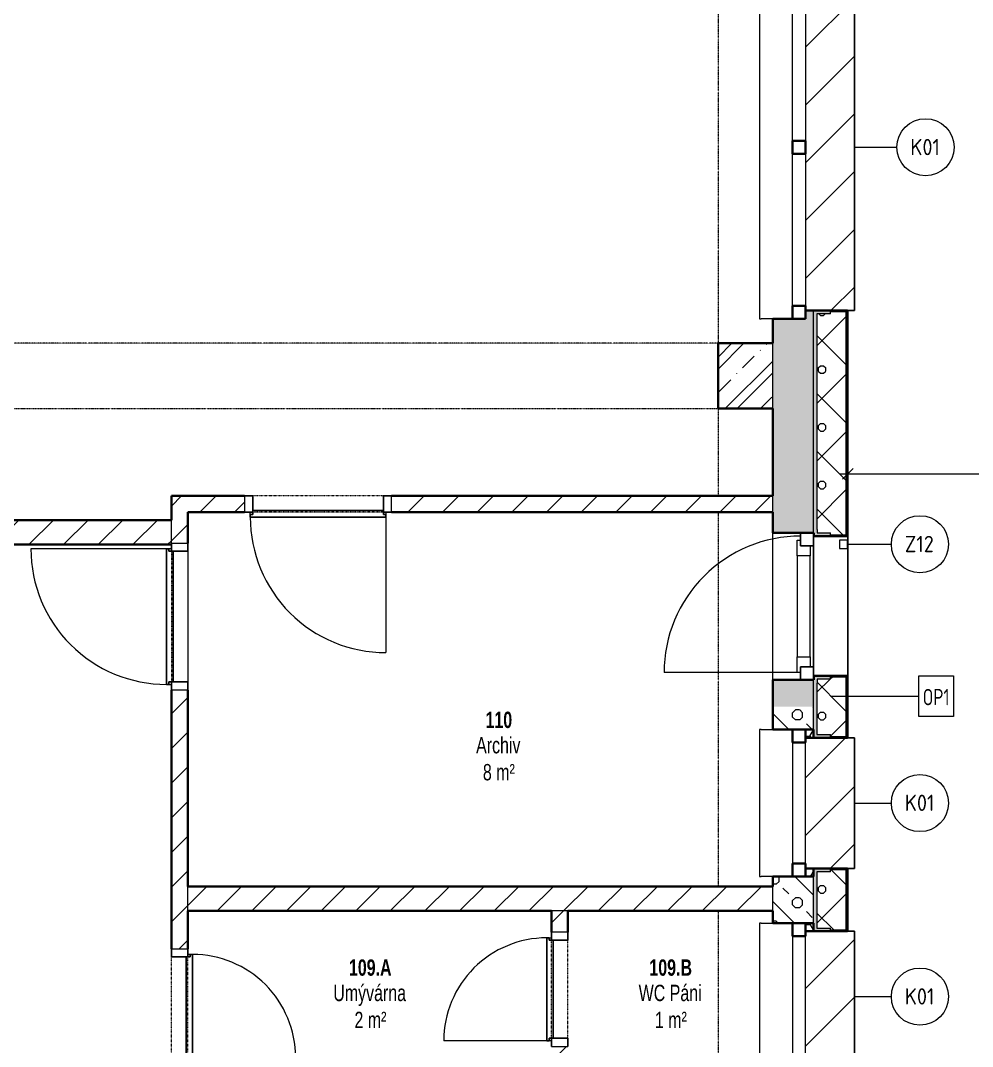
# Model space of a CAD drawing. Header units: millimetres. Extents: x -3281 to 232784, y -45352 to 20466.
# Drawn here: x 18606 to 24433, y -14750 to -8470 of the extents above; entities that cross this region are included whole.
import ezdxf

# ---------------------------------------------------------------- set-up
doc = ezdxf.new("R2010")
doc.units = ezdxf.units.MM
doc.linetypes.add('Dash dot dot', pattern=[5, 2, -1, 0, -1, 0, -1])
doc.linetypes.add('Čerchovaná se dvěma tečkami', pattern=[2.59, 1, -0.53, 0, -0.53, 0, -0.53])
for name, color, linetype, lineweight in [('A-ANNO-DIMS', 211, 'Continuous', 9), ('A-ANNO-DIMS-50', 211, 'Continuous', 9), ('A-AREA-IDEN', 2, 'Continuous', 9), ('A-DETL', 90, 'Continuous', 13), ('A-DOOR', 31, 'Continuous', 13), ('A-DOOR-FRAM', 31, 'Continuous', 25), ('A-FLOR', 192, 'Continuous', 13), ('A-GENM', 13, 'Continuous', 13), ('A-GENM-IDEN', 13, 'Continuous', 9), ('A-GLAZ', 151, 'Continuous', 13), ('A-GLAZ-SILL', 1, 'Continuous', 13), ('A-WALL', 113, 'Continuous', 13), ('A-WALL-IDEN', 211, 'Continuous', 9), ('Q-SPCQ', 91, 'Continuous', 13), ('Q-SPCQ-IDEN', 132, 'Continuous', 9)]:
    doc.layers.add(name, color=color, linetype=linetype, lineweight=lineweight)
doc.layers.add('A-DETL-MBND', color=5, linetype='Continuous')
doc.layers.add('A-WALL-PATT', color=111, linetype='Continuous')
doc.styles.add('Arial_1', font='arial.ttf', dxfattribs={"width": 0.7, "height": 100})
doc.styles.add('Arial_B', font='arialbd.ttf', dxfattribs={"width": 0.7, "height": 100})
doc.styles.add('ISOCPEUR', font='isocpeur.ttf', dxfattribs={"width": 0.75, "height": 100})
doc.styles.add('ISOCPEUR_1', font='isocpeur.ttf', dxfattribs={"width": 0.9, "height": 100})
doc.dimstyles.new('Vnitřní_-_průhledné_1', dxfattribs={"dimscale": 304.8, "dimtxt": 102.02594, "dimasz": 0.213255, "dimexe": 0.164042, "dimexo": 0.0625, "dimgap": 0.032808, "dimtad": 1, "dimdec": 0, "dimrnd": 5, "dimzin": 0, "dimdsep": 46, "dimtxsty": 'Arial_1', "dimblk1": 'OBLIQUE', "dimblk2": 'OBLIQUE', "dimsah": 1, "dimcen": 0.09, "dimdle": 0.164042, "dimazin": 0, "dimtfac": 1, "dimtdec": 4, "dimtix": 1, "dimtmove": 0, "dimatfit": 3, "dimfxl": 0.492126, "dimfxlon": 1, "dimtvp": 1, "dimtolj": 1, "dimtzin": 0, "dimarcsym": 2})
pattern_1 = [(45, (0, 0), (-106.066, 106.066), [])]

# ---------------------------------------------------------------- blocks, each defined once
blk = doc.blocks.new('DVERE_1k_oblozka - DD03_01_800x1970_koupelna-1549498-1NP_NÁVRH A')
at = {"layer": 'A-DOOR'}
for p, q in [((-415, 47.1), (-415, 907.1)), ((305, 77.1), (-305, 77.1)), ((415, 77.1), (415, 47.1)), ((-400, 47.1), (-450, 47.1)), ((-450, 47.1), (-450, -52.9)), ((-400, -52.9), (-400, 47.1)), ((450, 47.1), (400, 47.1)), ((400, 47.1), (400, -52.9)), ((450, -52.9), (450, 47.1)), ((-450, -52.9), (-400, -52.9)), ((400, -52.9), (450, -52.9))]:
    blk.add_line(p, q, dxfattribs=at)
at = {"layer": 'A-DOOR', "lineweight": 25}
for p, q in [((415, 77.1), (-415, 77.1)), ((-415, 77.1), (-415, 62.1)), ((415, 62.1), (415, 77.1)), ((-415, 62.1), (-400, 62.1)), ((-400, 62.1), (-400, 47.1)), ((-400, 37.1), (400, 37.1)), ((400, 47.1), (400, 62.1)), ((400, 62.1), (415, 62.1))]:
    blk.add_line(p, q, dxfattribs=at)
at = {"layer": 'A-DOOR', "linetype": 'Čerchovaná se dvěma tečkami'}
for p, q in [((-400, 47.1), (400, 47.1)), ((-400, -52.9), (400, -52.9))]:
    blk.add_line(p, q, dxfattribs=at)
at = {"layer": 'A-DOOR'}
blk.add_arc((-415, 77.1), 830, 360, 90, dxfattribs=at)
at = {"layer": 'A-DOOR-FRAM'}
for p, q in [((-400, 47.1), (-450, 47.1)), ((-400, -52.9), (-400, 47.1)), ((400, 47.1), (400, -52.9)), ((400, 47.1), (450, 47.1)), ((-450, -52.9), (-400, -52.9)), ((450, -52.9), (400, -52.9))]:
    blk.add_line(p, q, dxfattribs=at)
blk = doc.blocks.new('DVERE_1k_oblozka - DD03_01_800x1970_koupelna-1549492-1NP_NÁVRH A')
at = {"layer": 'A-DOOR'}
for p, q in [((-450, 52.9), (-400, 52.9)), ((-450, -47.1), (-450, 52.9)), ((-400, 52.9), (-400, -47.1)), ((400, 52.9), (450, 52.9)), ((400, -47.1), (400, 52.9)), ((450, 52.9), (450, -47.1)), ((-400, -47.1), (-450, -47.1)), ((-415, -47.1), (-415, -907.1)), ((450, -47.1), (400, -47.1)), ((415, -77.1), (415, -47.1)), ((305, -77.1), (-305, -77.1))]:
    blk.add_line(p, q, dxfattribs=at)
at = {"layer": 'A-DOOR', "linetype": 'Čerchovaná se dvěma tečkami'}
for p, q in [((-400, 52.9), (400, 52.9)), ((-400, -47.1), (400, -47.1))]:
    blk.add_line(p, q, dxfattribs=at)
at = {"layer": 'A-DOOR', "lineweight": 25}
for p, q in [((-415, -62.1), (-400, -62.1)), ((-415, -77.1), (-415, -62.1)), ((-400, -37.1), (400, -37.1)), ((-400, -62.1), (-400, -47.1)), ((400, -47.1), (400, -62.1)), ((400, -62.1), (415, -62.1)), ((415, -62.1), (415, -77.1)), ((415, -77.1), (-415, -77.1))]:
    blk.add_line(p, q, dxfattribs=at)
at = {"layer": 'A-DOOR'}
blk.add_arc((-415, -77.1), 830, 270, 0, dxfattribs=at)
at = {"layer": 'A-DOOR-FRAM'}
for p, q in [((-450, 52.9), (-400, 52.9)), ((-400, 52.9), (-400, -47.1)), ((400, -47.1), (400, 52.9)), ((450, 52.9), (400, 52.9)), ((-400, -47.1), (-450, -47.1)), ((400, -47.1), (450, -47.1))]:
    blk.add_line(p, q, dxfattribs=at)
blk = doc.blocks.new('DVERE_1k_oblozka - DD03_01_600x1970_koupelna-1549499-1NP_NÁVRH A')
at = {"layer": 'A-DOOR'}
for p, q in [((-350, 52.9), (-300, 52.9)), ((-350, -47.1), (-350, 52.9)), ((-300, 52.9), (-300, -47.1)), ((300, 52.9), (350, 52.9)), ((300, -47.1), (300, 52.9)), ((350, 52.9), (350, -47.1)), ((-300, -47.1), (-350, -47.1)), ((-315, -47.1), (-315, -707.1)), ((350, -47.1), (300, -47.1)), ((315, -77.1), (315, -47.1)), ((205, -77.1), (-205, -77.1))]:
    blk.add_line(p, q, dxfattribs=at)
at = {"layer": 'A-DOOR', "linetype": 'Čerchovaná se dvěma tečkami'}
for p, q in [((-300, 52.9), (300, 52.9)), ((-300, -47.1), (300, -47.1))]:
    blk.add_line(p, q, dxfattribs=at)
at = {"layer": 'A-DOOR', "lineweight": 25}
for p, q in [((-315, -62.1), (-300, -62.1)), ((-315, -77.1), (-315, -62.1)), ((-300, -37.1), (300, -37.1)), ((-300, -62.1), (-300, -47.1)), ((300, -47.1), (300, -62.1)), ((300, -62.1), (315, -62.1)), ((315, -62.1), (315, -77.1)), ((315, -77.1), (-315, -77.1))]:
    blk.add_line(p, q, dxfattribs=at)
at = {"layer": 'A-DOOR'}
blk.add_arc((-315, -77.1), 630, 270, 0, dxfattribs=at)
at = {"layer": 'A-DOOR-FRAM'}
for p, q in [((-350, 52.9), (-300, 52.9)), ((-300, 52.9), (-300, -47.1)), ((300, -47.1), (300, 52.9)), ((350, 52.9), (300, 52.9)), ((-300, -47.1), (-350, -47.1)), ((300, -47.1), (350, -47.1))]:
    blk.add_line(p, q, dxfattribs=at)
blk = doc.blocks.new('DVERE_1k_oblozka - DD03_01_600x1970_koupelna-1549500-1NP_NÁVRH A')
at = {"layer": 'A-DOOR'}
for p, q in [((-315, 47.1), (-315, 707.1)), ((205, 77.1), (-205, 77.1)), ((315, 77.1), (315, 47.1)), ((-300, 47.1), (-350, 47.1)), ((-350, 47.1), (-350, -52.9)), ((-300, -52.9), (-300, 47.1)), ((350, 47.1), (300, 47.1)), ((300, 47.1), (300, -52.9)), ((350, -52.9), (350, 47.1)), ((-350, -52.9), (-300, -52.9)), ((300, -52.9), (350, -52.9))]:
    blk.add_line(p, q, dxfattribs=at)
at = {"layer": 'A-DOOR', "lineweight": 25}
for p, q in [((315, 77.1), (-315, 77.1)), ((-315, 77.1), (-315, 62.1)), ((315, 62.1), (315, 77.1)), ((-315, 62.1), (-300, 62.1)), ((-300, 62.1), (-300, 47.1)), ((-300, 37.1), (300, 37.1)), ((300, 47.1), (300, 62.1)), ((300, 62.1), (315, 62.1))]:
    blk.add_line(p, q, dxfattribs=at)
at = {"layer": 'A-DOOR', "linetype": 'Čerchovaná se dvěma tečkami'}
for p, q in [((-300, 47.1), (300, 47.1)), ((-300, -52.9), (300, -52.9))]:
    blk.add_line(p, q, dxfattribs=at)
at = {"layer": 'A-DOOR'}
blk.add_arc((-315, 77.1), 630, 360, 90, dxfattribs=at)
at = {"layer": 'A-DOOR-FRAM'}
for p, q in [((-300, 47.1), (-350, 47.1)), ((-300, -52.9), (-300, 47.1)), ((300, 47.1), (300, -52.9)), ((300, 47.1), (350, 47.1)), ((-350, -52.9), (-300, -52.9)), ((350, -52.9), (300, -52.9))]:
    blk.add_line(p, q, dxfattribs=at)
blk = doc.blocks.new('OKNO_2k_ - OKNO_2k_2100 x 1500-2030611-1NP_NÁVRH A')
at = {"layer": 'A-GLAZ', "lineweight": 35}
for p, q in [((-1050, 5), (-970, 5)), ((-970, 5), (-970, -75)), ((-40, 5), (40, 5)), ((-40, -75), (-40, 5)), ((40, 5), (40, -75)), ((970, 5), (1050, 5)), ((970, -75), (970, 5)), ((-970, -75), (-1000, -75)), ((40, -75), (-40, -75)), ((1000, -75), (970, -75))]:
    blk.add_line(p, q, dxfattribs=at)
at = {"layer": 'A-GLAZ'}
for p, q in [((-970, 5), (-40, 5)), ((40, 5), (970, 5)), ((-40, -75), (-970, -75)), ((970, -75), (40, -75))]:
    blk.add_line(p, q, dxfattribs=at)
blk = doc.blocks.new('parapet s nosem_vnitní - parapet s nosem_vnitní-2030612-1NP_NÁVRH A')
at = {"layer": 'A-GENM'}
for p, q in [((1050, 200), (-1050, 200)), ((-1050, 200), (-1050, 190)), ((-1050, 120), (-1050, 190)), ((1050, 190), (1050, 200)), ((1050, 190), (1050, 120))]:
    blk.add_line(p, q, dxfattribs=at)
blk = doc.blocks.new('parapet_ext - parapet_ext-2030613-1NP_NÁVRH A')
at = {"layer": 'Q-SPCQ'}
h = blk.add_hatch(dxfattribs=at)
h.set_pattern_fill('FP_130', color=11, style=0, pattern_type=2)
h.set_pattern_definition([(315, (9245.82, 23410.3), (176.7767, 176.7767), [])])
h.paths.add_polyline_path([(-1000, -70), (-1000, -300), (1000, -300), (1000, 0), (-1000, 0), (-1000, -51)])
at = {"layer": 'Q-SPCQ', "color": 21, "lineweight": 25}
for p, q in [((-1000, -300), (-1000, -258)), ((1000, -300), (-1000, -300)), ((1000, -258), (1000, -300))]:
    blk.add_line(p, q, dxfattribs=at)
blk = doc.blocks.new('OKNO_dvere vchod_1k_nadsvetlik - vstupni dvere 1100_2435 2-1384119-1NP_NÁVRH A')
at = {"layer": 'A-GLAZ'}
for p, q in [((-995.3, -45), (-995.3, 790)), ((-995.3, -25), (-900.3, -25)), ((-995.3, -45), (-995.3, -25)), ((-960.4, -45), (-995.3, -45)), ((-960.3, -105), (-960.4, -45)), ((-900.3, -25), (-900.3, -105)), ((-280.3, -25), (-900.3, -25)), ((-280.3, -25), (-185.3, -25)), ((-280.3, -105), (-280.3, -25)), ((-185.3, -45), (-220.3, -45)), ((-220.3, -45), (-220.3, -105)), ((-185.3, -25), (-185.3, -45)), ((-900.3, -105), (-960.3, -105)), ((-960.3, -125), (-220.3, -125)), ((-900.3, -105), (-280.3, -105)), ((-220.3, -105), (-280.3, -105))]:
    blk.add_line(p, q, dxfattribs=at)
at = {"layer": 'A-GLAZ', "lineweight": 25}
for p, q in [((-1040.3, -45), (-960.3, -45)), ((-960.3, -45), (-960.3, -125)), ((-220.3, -45), (-140.3, -45)), ((-220.3, -125), (-220.3, -45)), ((-960.3, -125), (-1040.3, -125)), ((-140.3, -125), (-220.3, -125))]:
    blk.add_line(p, q, dxfattribs=at)
at = {"layer": 'A-GLAZ'}
blk.add_arc((-995.3, -45), 835, 360, 90, dxfattribs=at)
at = {"layer": 'A-GLAZ-SILL'}
blk.add_line((-1040.3, 125), (-140.3, 125), dxfattribs=at)
blk = doc.blocks.new('OKNO_1k - OKNO_1k_900x1000-2034286-1NP_NÁVRH A')
at = {"layer": 'A-GLAZ'}
h = blk.add_hatch(dxfattribs=at)
h.set_pattern_fill('FP_136', color=256, style=0, pattern_type=2)
h.set_pattern_definition([(90, (-14445.136, -23335.29), (-43.3, 75), [50, -100]), (150, (-14445.136, -23285.29), (-86.601905, 0.0011), [50, -100]), (30, (-14445.136, -23285.29), (43.301905, 74.9989), [50, -100])])
h.paths.add_polyline_path([(450, 75), (450, 125), (400, 125), (400, 75), (420, 75)])
h.paths.add_polyline_path([(-400, 75), (-400, 125), (-450, 125), (-450, 75), (-417.8, 75)])
at = {"layer": 'A-GLAZ', "lineweight": 35}
for p, q in [((-450, 75), (-400, 75)), ((-370, 75), (-450, 75)), ((-400, 75), (-400, 125)), ((-370, -5), (-370, 75)), ((450, 75), (370, 75)), ((370, 75), (370, -5)), ((400, 125), (400, 75)), ((400, 75), (450, 75)), ((-450, -5), (-370, -5)), ((370, -5), (450, -5))]:
    blk.add_line(p, q, dxfattribs=at)
at = {"layer": 'A-GLAZ'}
for p, q in [((370, 75), (-370, 75)), ((-370, -5), (370, -5))]:
    blk.add_line(p, q, dxfattribs=at)
blk = doc.blocks.new('parapet s nosem_vnitní - parapet s nosem_vnitní-V63-1NP_NÁVRH A')
at = {"layer": 'A-DETL-MBND', "lineweight": 13}
for p, q in [((-450, -190), (-450, -120)), ((450, -120), (450, -190)), ((-450, -190), (-450, -200)), ((-450, -200), (450, -200)), ((450, -200), (450, -190))]:
    blk.add_line(p, q, dxfattribs=at)
blk = doc.blocks.new('parapet_ext - parapet_ext-V64-1NP_NÁVRH A')
at = {"layer": 'Q-SPCQ'}
h = blk.add_hatch(dxfattribs=at)
h.set_pattern_fill('FP_137', color=11, style=0, pattern_type=2)
h.set_pattern_definition([(135, (-14445.14, -23410.3), (-176.7767, -176.7767), [])])
h.paths.add_polyline_path([(400, 258), (400, 300), (-400, 300), (-400, 0), (400, 0), (400, 255)])
at = {"layer": 'Q-SPCQ', "color": 21, "lineweight": 25}
for p, q in [((-400, 258), (-400, 300)), ((-400, 300), (400, 300)), ((400, 300), (400, 258))]:
    blk.add_line(p, q, dxfattribs=at)
blk = doc.blocks.new('OKNO_1k - OKNO_1k_900x1000-V65-1NP_NÁVRH A')
at = {"layer": 'A-GLAZ'}
h = blk.add_hatch(dxfattribs=at)
h.set_pattern_fill('FP_138', color=256, style=0, pattern_type=2)
h.set_pattern_definition([(90, (-13260.136, -23335.29), (-43.3, 75), [50, -100]), (150, (-13260.136, -23285.29), (-86.601905, 0.0011), [50, -100]), (30, (-13260.136, -23285.29), (43.301905, 74.9989), [50, -100])])
h.paths.add_polyline_path([(450, 125), (400, 125), (400, 75), (450, 75)])
h.paths.add_polyline_path([(-400, 125), (-450, 125), (-450, 75), (-400, 75)])
at = {"layer": 'A-GLAZ', "lineweight": 35}
for p, q in [((-450, 75), (-400, 75)), ((-370, 75), (-450, 75)), ((-400, 75), (-400, 125)), ((-370, -5), (-370, 75)), ((450, 75), (370, 75)), ((370, 75), (370, -5)), ((400, 125), (400, 75)), ((400, 75), (450, 75)), ((-450, -5), (-370, -5)), ((370, -5), (450, -5))]:
    blk.add_line(p, q, dxfattribs=at)
at = {"layer": 'A-GLAZ'}
for p, q in [((370, 75), (-370, 75)), ((-370, -5), (370, -5))]:
    blk.add_line(p, q, dxfattribs=at)
blk = doc.blocks.new('parapet_ext - parapet_ext-V66-1NP_NÁVRH A')
at = {"layer": 'Q-SPCQ'}
h = blk.add_hatch(dxfattribs=at)
h.set_pattern_fill('FP_139', color=11, style=0, pattern_type=2)
h.set_pattern_definition([(135, (-13260.14, -23410.3), (-176.7767, -176.7767), [])])
h.paths.add_polyline_path([(400, 258), (400, 300), (-400, 300), (-400, 0), (400, 0), (400, 255)])
at = {"layer": 'Q-SPCQ', "color": 21, "lineweight": 25}
for p, q in [((-400, 258), (-400, 300)), ((-400, 300), (400, 300)), ((400, 300), (400, 258))]:
    blk.add_line(p, q, dxfattribs=at)
blk = doc.blocks.new('BP_ZÁSTUPNÝ PRVEK - BP_ZÁSTUPNÝ PRVEK - Z04-2141336-1NP_NÁVRH A')
at = {"layer": 'A-GENM', "color": 11}
for p, q in [((50, 50), (0, 50)), ((0, 50), (0, 0)), ((0, 0), (50, 0)), ((50, 0), (50, 50))]:
    blk.add_line(p, q, dxfattribs=at)
blk = doc.blocks.new('DIMBLOCK129-1NP_NÁVRH A')
at = {"layer": 'A-ANNO-DIMS-50'}
for p, q in [((23670.3, -11245.5), (23670.3, -11095.5)), ((32629.1, -11245.5), (32629.1, -11095.5)), ((23620.3, -11245.5), (32679.1, -11245.5)), ((23670.3, -11245.5), (23670.3, -11295.5)), ((32629.1, -11245.5), (32629.1, -11295.5))]:
    blk.add_line(p, q, dxfattribs=at)
at = {"layer": 'A-ANNO-DIMS-50', "lineweight": 18}
for p, q in [((23670.3, -11245.5), (23702.8, -11213)), ((32629.1, -11245.5), (32661.6, -11213)), ((23670.3, -11245.5), (23637.8, -11278)), ((32629.1, -11245.5), (32596.6, -11278))]:
    blk.add_line(p, q, dxfattribs=at)
at = {"layer": 'A-ANNO-DIMS-50', "color": 0, "insert": (28043, -11105.7), "char_height": 100, "width": 256.164, "attachment_point": 1, "line_spacing_factor": 0.941778, "style": 'Arial_1'}
blk.add_mtext('8960', dxfattribs=at)
blk = doc.blocks.new('_Oblique')
at = {"color": 0, "linetype": 'ByBlock', "lineweight": -2}
blk.add_line((-0.5, -0.5), (0.5, 0.5), dxfattribs=at)
blk = doc.blocks.new('Popiska speciální vybavení - Popiska okna_Bublina-1426311-1NP_NÁVRH A')
at = {"layer": 'Q-SPCQ-IDEN'}
blk.add_circle((0, 0), 3.5, dxfattribs=at)
blk = doc.blocks.new('Popiska becný model_Bublina_CC - Popiska okna_Bublina-1416866-1NP_NÁVRH A')
at = {"layer": 'A-GENM-IDEN'}
blk.add_circle((0, 0), 3.5, dxfattribs=at)

msp = doc.modelspace()

# ---------------------------------------------------------------- hatches: boundary and pattern name
at = {"layer": 'A-WALL-PATT', "lineweight": 13}
h = msp.add_hatch(dxfattribs=at)
h.set_pattern_fill('FP_14', color=256, angle=225, style=0, pattern_type=2)
h.set_pattern_definition([(135, (23460.29, -10663.58), (-143.684, -143.684), []), (90, (23392.99, -10434.63), (-143.684, 143.684), [25.4, -261.968]), (135, (23392.99, -10409.23), (-143.684, -143.684), [25.4, -177.8]), (180, (23375.02, -10391.27), (-143.684, -143.684), [25.4, -261.968]), (225, (23349.63, -10391.27), (143.684, -143.684), [25.4, -177.8]), (90, (23331.66, -10434.63), (-143.684, 143.684), [25.4, -261.968]), (135, (23349.62, -10452.59), (-143.684, -143.684), [25.4, -177.8]), (180, (23375.03, -10452.59), (-143.684, -143.684), [25.4, -261.968]), (225, (23392.99, -10434.63), (143.684, -143.684), [25.4, -177.8]), (135, (23308.44, -10368.05), (-143.684, -143.684), [50.8, -152.4])])
h.paths.add_polyline_path([(23310.3, -17584.7), (23460.3, -17584.7), (23460.3, -16324.7), (23210.3, -16324.7), (23210.3, -17584.7)])
h.paths.add_polyline_path([(23210.3, -12670.1), (23460.3, -12670.1), (23460.3, -12505.8), (23210.3, -12505.8)])
h.paths.add_polyline_path([(23210.3, -11605.8), (23460.3, -11605.8), (23460.3, -10245.8), (23410.3, -10245.8), (23410.3, -10295.8), (23210.3, -10295.8), (23210.3, -11479.2)])
h.paths.add_polyline_path([(23410.3, -8245.8), (23460.3, -8245.8), (23460.3, -7545.8), (23410.3, -7545.8), (23410.3, -7595.8), (23210.3, -7595.8), (23210.3, -8195.8), (23410.3, -8195.8)])
h.paths.add_polyline_path([(23460.3, -5545.8), (23460.3, -4286.1), (23210.3, -4286.1), (23210.3, -5495.8), (23410.3, -5495.8), (23410.3, -5545.8)])
at = {"layer": 'A-WALL-PATT'}
h = msp.add_hatch(color=11, dxfattribs=at)
h.paths.add_polyline_path([(23480.3, -12670.1), (23480.3, -12525.8), (23481.3, -12525.8), (23481.3, -12500.8), (23564.3, -12500.8), (23564.3, -12480.8), (23461.3, -12480.8), (23461.3, -12505.8), (23460.3, -12505.8), (23460.3, -12670.1), (23461.3, -12670.1)])
h.paths.add_polyline_path([(23461.3, -11625.8), (23564.3, -11625.8), (23564.3, -11605.8), (23481.3, -11605.8), (23481.3, -11585.8), (23480.3, -11585.8), (23480.3, -10265.8), (23564.3, -10265.8), (23564.3, -10245.8), (23460.3, -10245.8), (23460.3, -11605.8), (23461.3, -11605.8)])
h.paths.add_polyline_path([(23564.3, -8245.8), (23564.3, -8225.8), (23480.3, -8225.8), (23480.3, -7565.8), (23564.3, -7565.8), (23564.3, -7545.8), (23460.3, -7545.8), (23460.3, -8245.8), (23480.3, -8245.8)])
h.paths.add_polyline_path([(23564.3, -5545.8), (23564.3, -5525.8), (23480.3, -5525.8), (23480.3, -4286.1), (23460.3, -4286.1), (23460.3, -5545.8), (23480.3, -5545.8)])
at = {"layer": 'A-WALL-PATT', "lineweight": 13}
h = msp.add_hatch(dxfattribs=at)
h.set_pattern_fill('FP_12', color=11, style=0, pattern_type=2)
h.set_pattern_definition([(45, (0, 0), (0.0007, 353.5527), []), (315, (0, 0), (353.552, 0), []), (270, (153.68, 9.56), (176.771, -176.771), [19.139, -334.416]), (270, (199.87, 9.56), (176.771, -176.771), [19.139, -334.416]), (0, (166.57, 23.1), (176.771, 176.771), [19.139, -334.416]), (0, (166.57, -23.1), (176.771, 176.771), [19.139, -334.416]), (45, (153.68, 9.56), (0.0007, 353.5527), [19.139, -230.861]), (45, (186.35, -23.1), (0.0007, 353.5527), [19.139, -230.861]), (315, (186.35, 23.1), (353.552, 0), [19.139, -230.861]), (315, (153.68, -9.56), (353.552, 0), [19.139, -230.861])])
h.paths.add_polyline_path([(23660.3, -12670.1), (23660.3, -12488.8), (23564.3, -12488.8), (23564.3, -12500.8), (23481.3, -12500.8), (23481.3, -12525.8), (23480.3, -12525.8), (23480.3, -12670.1), (23564.3, -12670.1)])
h.paths.add_polyline_path([(23660.3, -11617.8), (23660.3, -10253.8), (23564.3, -10253.8), (23564.3, -10265.8), (23480.3, -10265.8), (23480.3, -11585.8), (23481.3, -11585.8), (23481.3, -11605.8), (23564.3, -11605.8), (23564.3, -11617.8)])
h.paths.add_polyline_path([(23564.3, -8237.8), (23660.3, -8237.8), (23660.3, -7553.8), (23564.3, -7553.8), (23564.3, -7565.8), (23480.3, -7565.8), (23480.3, -8225.8), (23564.3, -8225.8)])
h.paths.add_polyline_path([(23660.3, -5537.8), (23660.3, -4286.1), (23480.3, -4286.1), (23480.3, -5525.8), (23564.3, -5525.8), (23564.3, -5537.8)])
h = msp.add_hatch(dxfattribs=at)
h.set_pattern_fill('FP_10', color=256, angle=225, style=0, pattern_type=2)
h.set_pattern_definition([(45, (0, 0), (-179.605, 179.605), []), (45, (71.84, 6e-12), (-179.605, 179.605), []), (45, (215.53, 2e-11), (-107.763, 251.4472), [101.6, -50.8, 1.676, -49.124])])
h.paths.add_polyline_path([(22875.3, -10845.8), (23210.3, -10845.8), (23210.3, -10445.8), (22875.3, -10445.8)])
h = msp.add_hatch(dxfattribs=at)
h.set_pattern_fill('FP_4', color=256, style=0, pattern_type=2)
h.set_pattern_definition(pattern_1)
h.paths.add_polyline_path([(22913.5, -11479.2), (23210.3, -11479.2), (23210.3, -11379.2), (20877.1, -11379.2), (20877.1, -11479.2), (21196.6, -11479.2)])
h.paths.add_polyline_path([(19977.1, -11479.2), (19977.1, -11379.2), (19529.4, -11379.2), (19529.4, -11479.2), (19629.4, -11479.2)])
h = msp.add_hatch(dxfattribs=at)
h.set_pattern_fill('FP_4', color=256, style=0, pattern_type=2)
h.set_pattern_definition(pattern_1)
h.paths.add_polyline_path([(19629.4, -19546.3), (19629.4, -19376.3), (19529.4, -19376.3), (19529.4, -19546.3)])
h.paths.add_polyline_path([(19529.4, -18676.3), (19629.4, -18676.3), (19629.4, -18149.6), (19529.4, -18149.6)])
h.paths.add_polyline_path([(19629.4, -17249.6), (19629.4, -15761.9), (19529.4, -15761.9), (19529.4, -17249.6)])
h.paths.add_polyline_path([(19629.4, -15061.9), (19629.4, -14851.9), (19529.4, -14851.9), (19529.4, -15061.9)])
h.paths.add_polyline_path([(19629.4, -14151.9), (19629.4, -12568.5), (19529.4, -12568.5), (19529.4, -14151.9)])
h.paths.add_polyline_path([(19629.4, -11668.5), (19629.4, -11479.2), (19529.4, -11479.2), (19529.4, -11668.5)])
h = msp.add_hatch(dxfattribs=at)
h.set_pattern_fill('FP_4', color=256, style=0, pattern_type=2)
h.set_pattern_definition(pattern_1)
h.paths.add_polyline_path([(19529.4, -11677.5), (19529.4, -11527.5), (18192.5, -11527.5), (18192.5, -11677.5)])
h = msp.add_hatch(dxfattribs=at)
h.set_pattern_fill('FP_14', color=256, angle=225, style=0, pattern_type=2)
h.set_pattern_definition([(135, (23460.29, -10663.58), (-143.684, -143.684), []), (90, (23392.99, -10434.63), (-143.684, 143.684), [25.4, -261.968]), (135, (23392.99, -10409.23), (-143.684, -143.684), [25.4, -177.8]), (180, (23375.02, -10391.27), (-143.684, -143.684), [25.4, -261.968]), (225, (23349.63, -10391.27), (143.684, -143.684), [25.4, -177.8]), (90, (23331.66, -10434.63), (-143.684, 143.684), [25.4, -261.968]), (135, (23349.62, -10452.59), (-143.684, -143.684), [25.4, -177.8]), (180, (23375.03, -10452.59), (-143.684, -143.684), [25.4, -261.968]), (225, (23392.99, -10434.63), (143.684, -143.684), [25.4, -177.8]), (135, (23308.44, -10368.05), (-143.684, -143.684), [50.8, -152.4])])
h.paths.add_polyline_path([(23210.3, -16324.7), (23460.3, -16324.7), (23460.3, -16045.1), (23210.3, -16045.1), (23210.3, -16143.3)])
h.paths.add_polyline_path([(23210.3, -15145.1), (23460.3, -15145.1), (23460.3, -14895.1), (23210.3, -14895.1), (23210.3, -15010.1)])
h.paths.add_polyline_path([(23210.3, -13995.1), (23460.3, -13995.1), (23460.3, -13710.1), (23210.3, -13710.1), (23210.3, -13920.1)])
h.paths.add_polyline_path([(23210.3, -12810.1), (23460.3, -12810.1), (23460.3, -12670.1), (23210.3, -12670.1), (23210.3, -12681.1)])
at = {"layer": 'A-WALL-PATT'}
h = msp.add_hatch(color=11, dxfattribs=at)
h.paths.add_polyline_path([(23460.3, -16143.3), (23480.3, -16143.3), (23480.3, -16015.1), (23564.3, -16015.1), (23564.3, -15995.1), (23460.3, -15995.1), (23460.3, -16046.7)])
h.paths.add_polyline_path([(23460.3, -15195.1), (23564.3, -15195.1), (23564.3, -15175.1), (23480.3, -15175.1), (23480.3, -14865.1), (23564.3, -14865.1), (23564.3, -14845.1), (23460.3, -14845.1), (23460.3, -15192.1)])
h.paths.add_polyline_path([(23564.3, -14045.1), (23564.3, -14025.1), (23480.3, -14025.1), (23480.3, -13680.1), (23564.3, -13680.1), (23564.3, -13660.1), (23460.3, -13660.1), (23460.3, -14045.1), (23480.3, -14045.1)])
h.paths.add_polyline_path([(23460.3, -12860.1), (23564.3, -12860.1), (23564.3, -12840.1), (23480.3, -12840.1), (23480.3, -12670.1), (23460.3, -12670.1), (23460.3, -12857.1)])
at = {"layer": 'A-WALL-PATT', "lineweight": 13}
h = msp.add_hatch(dxfattribs=at)
h.set_pattern_fill('FP_13', color=11, style=0, pattern_type=2)
h.set_pattern_definition([(45, (0, 0), (0.0007, 353.5527), []), (315, (0, 0), (353.5534, 0), []), (270, (153.68, 9.56), (176.771, -176.771), [19.139, -334.416]), (270, (199.87, 9.56), (176.771, -176.771), [19.139, -334.416]), (0, (166.57, 23.1), (176.771, 176.771), [19.139, -334.416]), (0, (166.57, -23.1), (176.771, 176.771), [19.139, -334.416]), (45, (153.68, 9.56), (0.0007, 353.5527), [19.139, -230.861]), (45, (186.35, -23.1), (0.0007, 353.5527), [19.139, -230.861]), (315, (186.35, 23.1), (353.5534, 0), [19.139, -230.861]), (315, (153.68, -9.56), (353.5534, 0), [19.139, -230.861])])
h.paths.add_polyline_path([(23480.3, -16143.3), (23660.3, -16143.3), (23660.3, -16003.1), (23564.3, -16003.1), (23564.3, -16015.1), (23480.3, -16015.1), (23480.3, -16046.7)])
h.paths.add_polyline_path([(23660.3, -15187.1), (23660.3, -14853.1), (23564.3, -14853.1), (23564.3, -14865.1), (23480.3, -14865.1), (23480.3, -15175.1), (23564.3, -15175.1), (23564.3, -15187.1)])
h.paths.add_polyline_path([(23660.3, -14037.1), (23660.3, -13668.1), (23564.3, -13668.1), (23564.3, -13680.1), (23480.3, -13680.1), (23480.3, -14025.1), (23564.3, -14025.1), (23564.3, -14037.1)])
h.paths.add_polyline_path([(23660.3, -12852.1), (23660.3, -12670.1), (23480.3, -12670.1), (23480.3, -12840.1), (23564.3, -12840.1), (23564.3, -12852.1)])
h = msp.add_hatch(dxfattribs=at)
h.set_pattern_fill('FP_4', color=256, style=0, pattern_type=2)
h.set_pattern_definition(pattern_1)
h.paths.add_polyline_path([(22913.5, -13920.1), (22990.3, -13920.1), (22990.3, -13770.1), (19629.4, -13770.1), (19629.4, -13920.1), (21956.9, -13920.1)])
h = msp.add_hatch(dxfattribs=at)
h.set_pattern_fill('FP_4', color=256, style=0, pattern_type=2)
h.set_pattern_definition(pattern_1)
h.paths.add_polyline_path([(23210.3, -13920.1), (23210.3, -13770.1), (22990.3, -13770.1), (22990.3, -13920.1)])
h = msp.add_hatch(dxfattribs=at)
h.set_pattern_fill('FP_4', color=256, style=0, pattern_type=2)
h.set_pattern_definition(pattern_1)
h.paths.add_polyline_path([(21856.9, -15847.1), (21956.9, -15847.1), (21956.9, -15761.9), (21856.9, -15761.9)])
h.paths.add_polyline_path([(21956.9, -15061.9), (21956.9, -15010.1), (21856.9, -15010.1), (21856.9, -15061.9)])
h.paths.add_polyline_path([(21956.9, -14910.1), (21956.9, -14750.1), (21856.9, -14750.1), (21856.9, -14910.1)])
h.paths.add_polyline_path([(21856.9, -14050.1), (21956.9, -14050.1), (21956.9, -13920.1), (21856.9, -13920.1), (21856.9, -14027.3)])

# ---------------------------------------------------------------- linework, layer by layer
at = {"layer": 'A-DETL', "linetype": 'Dash dot dot'}
for p, q in [((22875.3, -4686.1), (22875.3, -10445.8)), ((22875.3, -10445.8), (17127.7, -10445.8)), ((17127.7, -10845.8), (22875.3, -10845.8)), ((22875.3, -10845.8), (22875.3, -11379.2)), ((22875.3, -11479.2), (22875.3, -13770.1)), ((22875.3, -13920.1), (22875.3, -14910.1))]:
    msp.add_line(p, q, dxfattribs=at)
at = {"layer": 'A-DETL-MBND', "lineweight": 13}
for p, q in [((23670.3, -10245.8), (23670.3, -12860.1)), ((23670.3, -13660.1), (23670.3, -14045.1))]:
    msp.add_line(p, q, dxfattribs=at)
at = {"layer": 'A-FLOR', "color": 9}
msp.add_line((23460.3, -12425.8), (23460.3, -11685.8), dxfattribs=at)
at = {"layer": 'A-GENM-IDEN'}
msp.add_line((23668.3, -11675.8), (23936.5, -11675.8), dxfattribs=at)
at = {"layer": 'A-WALL', "lineweight": 35}
for p, q in [((23210.3, -10295.8), (23210.3, -10445.8)), ((23210.3, -10295.8), (23410.3, -10295.8)), ((23410.3, -10295.8), (23410.3, -10245.8)), ((23210.3, -10445.8), (22875.3, -10445.8)), ((22875.3, -10445.8), (22875.3, -10845.8)), ((22875.3, -10845.8), (23210.3, -10845.8)), ((23210.3, -10845.8), (23210.3, -11379.2)), ((19977.1, -11379.2), (19529.4, -11379.2)), ((19529.4, -11379.2), (19529.4, -11527.5)), ((23210.3, -11379.2), (20877.1, -11379.2)), ((19629.4, -11668.5), (19629.4, -11479.2)), ((19629.4, -11479.2), (19977.1, -11479.2)), ((20877.1, -11479.2), (23210.3, -11479.2)), ((23210.3, -11479.2), (23210.3, -11605.8)), ((19529.4, -11527.5), (18042.5, -11527.5)), ((23461.3, -11605.8), (23210.3, -11605.8)), ((18192.5, -11677.5), (19529.4, -11677.5)), ((23210.3, -12505.8), (23210.3, -12810.1)), ((23461.3, -12505.8), (23210.3, -12505.8)), ((19529.4, -12568.5), (19529.4, -14151.9)), ((19629.4, -13770.1), (19629.4, -12568.5)), ((23460.3, -12810.1), (23210.3, -12810.1)), ((23210.3, -13770.1), (23210.3, -13710.1)), ((23460.3, -13710.1), (23210.3, -13710.1)), ((19629.4, -13770.1), (23210.3, -13770.1)), ((19629.4, -14151.9), (19629.4, -13920.1)), ((19629.4, -13920.1), (21856.9, -13920.1)), ((21856.9, -13920.1), (21856.9, -14050.1)), ((21956.9, -13920.1), (23210.3, -13920.1)), ((21956.9, -14050.1), (21956.9, -13920.1)), ((23210.3, -13995.1), (23210.3, -13920.1)), ((23460.3, -13995.1), (23210.3, -13995.1))]:
    msp.add_line(p, q, dxfattribs=at)
at = {"layer": 'A-WALL', "color": 10, "lineweight": 35}
for p, q in [((23410.3, -10245.8), (23668.3, -10245.8)), ((23668.3, -10245.8), (23668.3, -11625.8)), ((23461.3, -11625.8), (23461.3, -11605.8)), ((23668.3, -11625.8), (23461.3, -11625.8)), ((23461.3, -12480.8), (23461.3, -12505.8)), ((23668.3, -12480.8), (23461.3, -12480.8)), ((23668.3, -12860.1), (23668.3, -12480.8)), ((23460.3, -12860.1), (23460.3, -12810.1)), ((23460.3, -12860.1), (23668.3, -12860.1)), ((23460.3, -13710.1), (23460.3, -13660.1)), ((23460.3, -13660.1), (23668.3, -13660.1)), ((23668.3, -14045.1), (23668.3, -13660.1)), ((23460.3, -14045.1), (23460.3, -13995.1)), ((23460.3, -14045.1), (23668.3, -14045.1))]:
    msp.add_line(p, q, dxfattribs=at)
at = {"layer": 'A-WALL'}
for p, q in [((23460.3, -11605.8), (23460.3, -10245.8)), ((23210.3, -10845.8), (23210.3, -10445.8)), ((23210.3, -11479.2), (23210.3, -11379.2)), ((19529.4, -11668.5), (19529.4, -11527.5)), ((19629.4, -11718.5), (19629.4, -12518.5)), ((23460.3, -12810.1), (23460.3, -12505.8)), ((23460.3, -13995.1), (23460.3, -13710.1)), ((19629.4, -13920.1), (19629.4, -13770.1)), ((23210.3, -13920.1), (23210.3, -13770.1)), ((21956.9, -13920.1), (21856.9, -13920.1))]:
    msp.add_line(p, q, dxfattribs=at)
at = {"layer": 'A-WALL', "color": 1}
for p, q in [((23480.3, -10265.8), (23480.3, -11585.8)), ((23564.3, -10265.8), (23480.3, -10265.8)), ((23564.3, -10265.8), (23564.3, -10245.8)), ((23665.3, -10248.8), (23564.3, -10248.8)), ((23660.3, -10253.8), (23564.3, -10253.8)), ((23660.3, -11617.8), (23660.3, -10253.8)), ((23665.3, -11622.8), (23665.3, -10248.8)), ((23480.3, -11585.8), (23481.3, -11585.8)), ((23481.3, -11585.8), (23481.3, -11605.8)), ((23481.3, -11605.8), (23564.3, -11605.8)), ((23564.3, -11625.8), (23564.3, -11605.8)), ((23564.3, -11617.8), (23660.3, -11617.8)), ((23564.3, -11622.8), (23665.3, -11622.8)), ((23564.3, -12500.8), (23564.3, -12480.8)), ((23665.3, -12483.8), (23564.3, -12483.8)), ((23660.3, -12488.8), (23564.3, -12488.8)), ((23660.3, -12852.1), (23660.3, -12488.8)), ((23665.3, -12857.1), (23665.3, -12483.8)), ((23481.3, -12525.8), (23480.3, -12525.8)), ((23480.3, -12525.8), (23480.3, -12840.1)), ((23481.3, -12500.8), (23481.3, -12525.8)), ((23564.3, -12500.8), (23481.3, -12500.8)), ((23480.3, -12840.1), (23564.3, -12840.1)), ((23564.3, -12860.1), (23564.3, -12840.1)), ((23564.3, -12852.1), (23660.3, -12852.1)), ((23564.3, -12857.1), (23665.3, -12857.1)), ((23480.3, -13680.1), (23480.3, -14025.1)), ((23564.3, -13680.1), (23480.3, -13680.1)), ((23564.3, -13680.1), (23564.3, -13660.1)), ((23665.3, -13663.1), (23564.3, -13663.1)), ((23660.3, -13668.1), (23564.3, -13668.1)), ((23660.3, -14037.1), (23660.3, -13668.1)), ((23665.3, -14042.1), (23665.3, -13663.1)), ((23480.3, -14025.1), (23564.3, -14025.1)), ((23564.3, -14045.1), (23564.3, -14025.1)), ((23564.3, -14037.1), (23660.3, -14037.1)), ((23564.3, -14042.1), (23665.3, -14042.1))]:
    msp.add_line(p, q, dxfattribs=at)
at = {"layer": 'A-WALL', "color": 11}
for p, q in [((23461.3, -12480.8), (23461.3, -11625.8)), ((23668.3, -11625.8), (23668.3, -11650.8)), ((23668.3, -11700.8), (23668.3, -12480.8))]:
    msp.add_line(p, q, dxfattribs=at)
at = {"layer": 'A-WALL-IDEN'}
msp.add_line((23564.3, -12605.2), (24103.7, -12605.2), dxfattribs=at)
at = {"layer": 'A-WALL-IDEN', "flags": 128}
msp.add_lwpolyline([(24103.7, -12480.9), (24317.5, -12480.9), (24317.5, -12729.4), (24103.7, -12729.4)], close=True, dxfattribs=at)
at = {"layer": 'Q-SPCQ-IDEN'}
for p, q in [((23710.3, -9245.8), (23970.3, -9245.8)), ((23710.3, -13260.1), (23936.5, -13260.1)), ((23710.3, -14445.1), (23936.5, -14445.1))]:
    msp.add_line(p, q, dxfattribs=at)

# ---------------------------------------------------------------- block references
at = {"layer": 'A-DETL-MBND', "lineweight": 13, "rotation": 269.9999999999999}
for p in [(23330.3, -13260.1), (23330.3, -14445.1)]:
    msp.add_blockref('parapet s nosem_vnitní - parapet s nosem_vnitní-V63-1NP_NÁVRH A', p, dxfattribs=at)
at = {"layer": 'A-DOOR'}
for name, p, rotation in [('DVERE_1k_oblozka - DD03_01_800x1970_koupelna-1549498-1NP_NÁVRH A', (20427.1, -11432.1), 180), ('DVERE_1k_oblozka - DD03_01_800x1970_koupelna-1549492-1NP_NÁVRH A', (19576.5, -12118.5), 269.9999999999999), ('DVERE_1k_oblozka - DD03_01_600x1970_koupelna-1549500-1NP_NÁVRH A', (21904, -14400.1), 90), ('DVERE_1k_oblozka - DD03_01_600x1970_koupelna-1549499-1NP_NÁVRH A', (19582.2, -14501.9), 89.99999999999993)]:
    msp.add_blockref(name, p, dxfattribs=dict(at, rotation=rotation))
at = {"layer": 'A-GENM', "rotation": 89.99999999999993}
msp.add_blockref('parapet s nosem_vnitní - parapet s nosem_vnitní-2030612-1NP_NÁVRH A', (23330.3, -9245.8), dxfattribs=at)
at = {"layer": 'A-GENM', "color": 11}
msp.add_blockref('BP_ZÁSTUPNÝ PRVEK - BP_ZÁSTUPNÝ PRVEK - Z04-2141336-1NP_NÁVRH A', (23618.3, -11700.8), dxfattribs=at)
at = {"layer": 'A-GENM-IDEN', "xscale": 49.99999999999998, "yscale": 49.99999999999998, "zscale": 49.99999999999998}
msp.add_blockref('Popiska becný model_Bublina_CC - Popiska okna_Bublina-1416866-1NP_NÁVRH A', (24111.5, -11675.8), dxfattribs=at)
at = {"layer": 'A-GLAZ'}
for name, p, rotation in [('OKNO_2k_ - OKNO_2k_2100 x 1500-2030611-1NP_NÁVRH A', (23335.3, -9245.8), 89.99999999999993), ('OKNO_dvere vchod_1k_nadsvetlik - vstupni dvere 1100_2435 2-1384119-1NP_NÁVRH A', (23335.3, -11465.5), 89.99999999999993), ('OKNO_1k - OKNO_1k_900x1000-V65-1NP_NÁVRH A', (23335.3, -13260.1), 269.9999999999999), ('OKNO_1k - OKNO_1k_900x1000-2034286-1NP_NÁVRH A', (23335.3, -14445.1), 269.9999999999999)]:
    msp.add_blockref(name, p, dxfattribs=dict(at, rotation=rotation))
at = {"layer": 'Q-SPCQ', "color": 21, "lineweight": 25}
for name, p, rotation in [('parapet_ext - parapet_ext-2030613-1NP_NÁVRH A', (23410.3, -9245.8), 89.99999999999993), ('parapet_ext - parapet_ext-V66-1NP_NÁVRH A', (23410.3, -13260.1), 269.9999999999999), ('parapet_ext - parapet_ext-V64-1NP_NÁVRH A', (23410.3, -14445.1), 269.9999999999999)]:
    msp.add_blockref(name, p, dxfattribs=dict(at, rotation=rotation))
at = {"layer": 'Q-SPCQ-IDEN', "xscale": 49.99999999999998, "yscale": 49.99999999999998, "zscale": 49.99999999999998}
for p in [(24145.3, -9245.8), (24111.5, -13260.1), (24111.5, -14445.1)]:
    msp.add_blockref('Popiska speciální vybavení - Popiska okna_Bublina-1426311-1NP_NÁVRH A', p, dxfattribs=at)

# ---------------------------------------------------------------- texts
at = {"layer": 'A-AREA-IDEN', "lineweight": 18, "char_height": 100, "attachment_point": 1}
for s, insert, width, style in [('110', (21452.3, -12700.7), 202.025, 'Arial_B'), ('Archiv', (21394.5, -12856), 342.321, 'Arial_1'), ('8 m²', (21436.2, -13021), 241.308, 'Arial_1'), ('109.A', (20616.2, -14217.1), 322.679, 'Arial_B'), ('109.B', (22455.3, -14217.1), 322.679, 'Arial_B'), ('Umývárna', (20520.3, -14372.4), 555.569, 'Arial_1'), ('WC Páni', (22389.5, -14372.4), 482.616, 'Arial_1'), ('2 m²', (20650, -14537.4), 241.308, 'Arial_1'), ('1 m²', (22489.1, -14537.4), 241.308, 'Arial_1')]:
    msp.add_mtext(s, dxfattribs=dict(at, insert=insert, width=width, style=style))
at = {"layer": 'A-GENM-IDEN', "insert": (24018.5, -11624.3), "char_height": 100, "width": 223.671, "attachment_point": 1, "style": 'ISOCPEUR_1'}
msp.add_mtext('Z12', dxfattribs=at)
at = {"layer": 'A-WALL-IDEN', "insert": (24128.7, -12561.4), "char_height": 100, "width": 195.411, "attachment_point": 1, "style": 'ISOCPEUR'}
msp.add_mtext('OP1', dxfattribs=at)
at = {"layer": 'Q-SPCQ-IDEN', "char_height": 100, "width": 223.671, "attachment_point": 1, "style": 'ISOCPEUR_1'}
for insert in [(24052.3, -9194.3), (24018.5, -13208.6), (24018.5, -14393.6)]:
    msp.add_mtext('K01', dxfattribs=dict(at, insert=insert))

# ---------------------------------------------------------------- dimensions: what is measured, and where the dimension line sits
at = {"layer": 'A-ANNO-DIMS'}
dim = msp.add_linear_dim(base=(32629.1, -11245.5), p1=(23670.3, -11095.5), p2=(32629.1, -11095.5), dimstyle='Vnitřní_-_průhledné_1', override={"dimpost": '<>', "dimfxl": 8958.802816}, dxfattribs=at)
dim.commit()
dim.dimension.update_dxf_attribs({"geometry": 'DIMBLOCK129-1NP_NÁVRH A', "text_midpoint": (28149.7, -11184.5)})

doc.saveas('drawing.dxf')
